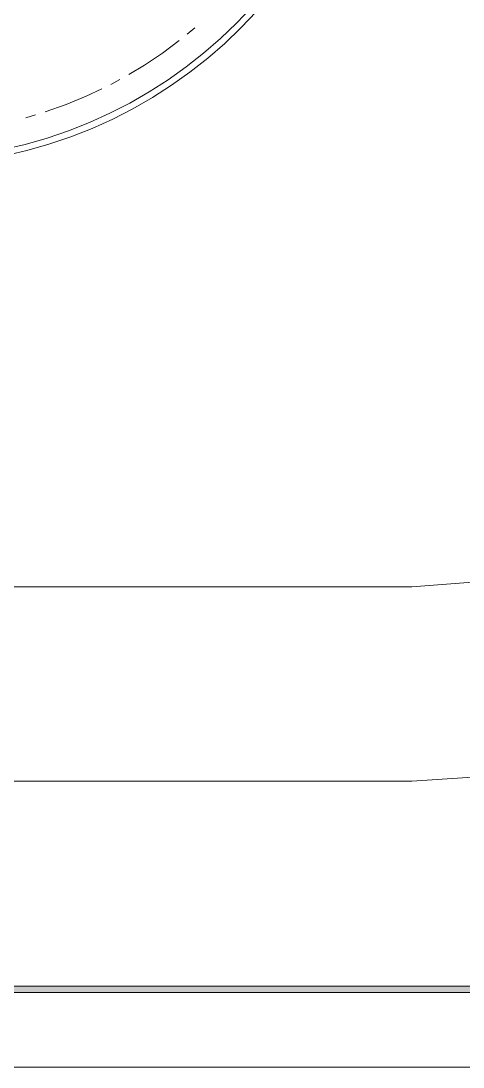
# Model space of a CAD drawing. Header units: millimetres. Extents: x 261 to 114907, y 32 to 1998430.
# Drawn here: x 86307 to 93142, y 1927133 to 1943283 of the extents above; entities that cross this region are included whole.
import ezdxf

# ---------------------------------------------------------------- set-up
doc = ezdxf.new("R2010")
doc.units = ezdxf.units.MM

msp = doc.modelspace()

# ---------------------------------------------------------------- hatches: boundary and pattern name
h = msp.add_hatch(color=0)
h.dxf.hatch_style = 2
h.paths.add_polyline_path([(16914, 1928283), (17014, 1928383), (113657, 1928383), (113757, 1928283)])

# ---------------------------------------------------------------- linework, layer by layer
at = {"color": 0, "lineweight": 0}
for points in [[(114907, 1927133), (114907, 1998430), (13963, 1998430), (13963, 1927133)], [(16914, 1928283), (17014, 1928383), (113657, 1928383), (113757, 1928283)]]:
    msp.add_lwpolyline(points, close=True, dxfattribs=at)
for points in [[(88876, 1943079), (88997, 1943179)], [(87973, 1942454), (88216, 1942599), (88498, 1942788), (88755, 1942980)], [(87698, 1942303), (87836, 1942377)], [(86684, 1941879), (87005, 1941992), (87318, 1942120), (87557, 1942233)], [(86384, 1941789), (86534, 1941834)], [(92350, 1934546), (93289, 1934620), (94205, 1934840), (95075, 1935200), (95878, 1935692), (96594, 1936304), (97205, 1937020), (97697, 1937823), (98058, 1938693), (98277, 1939609), (98352, 1940548)], [(92350, 1931546), (93525, 1931623), (94680, 1931853), (95795, 1932231), (96851, 1932752), (97830, 1933406), (98716, 1934183), (99492, 1935068), (100146, 1936047), (100667, 1937103), (101046, 1938218), (101275, 1939373), (101352, 1940548)], [(92350, 1934546), (37837, 1934546)], [(92350, 1931546), (37837, 1931546)]]:
    msp.add_lwpolyline(points, dxfattribs=at)
for major_axis, ratio in [((0, 7247), 0.999257), ((0, 7147), 0.999246)]:
    msp.add_ellipse((84588, 1948300), major_axis=major_axis, ratio=ratio, start_param=0, end_param=6.283185, dxfattribs=at)

doc.saveas('drawing.dxf')
